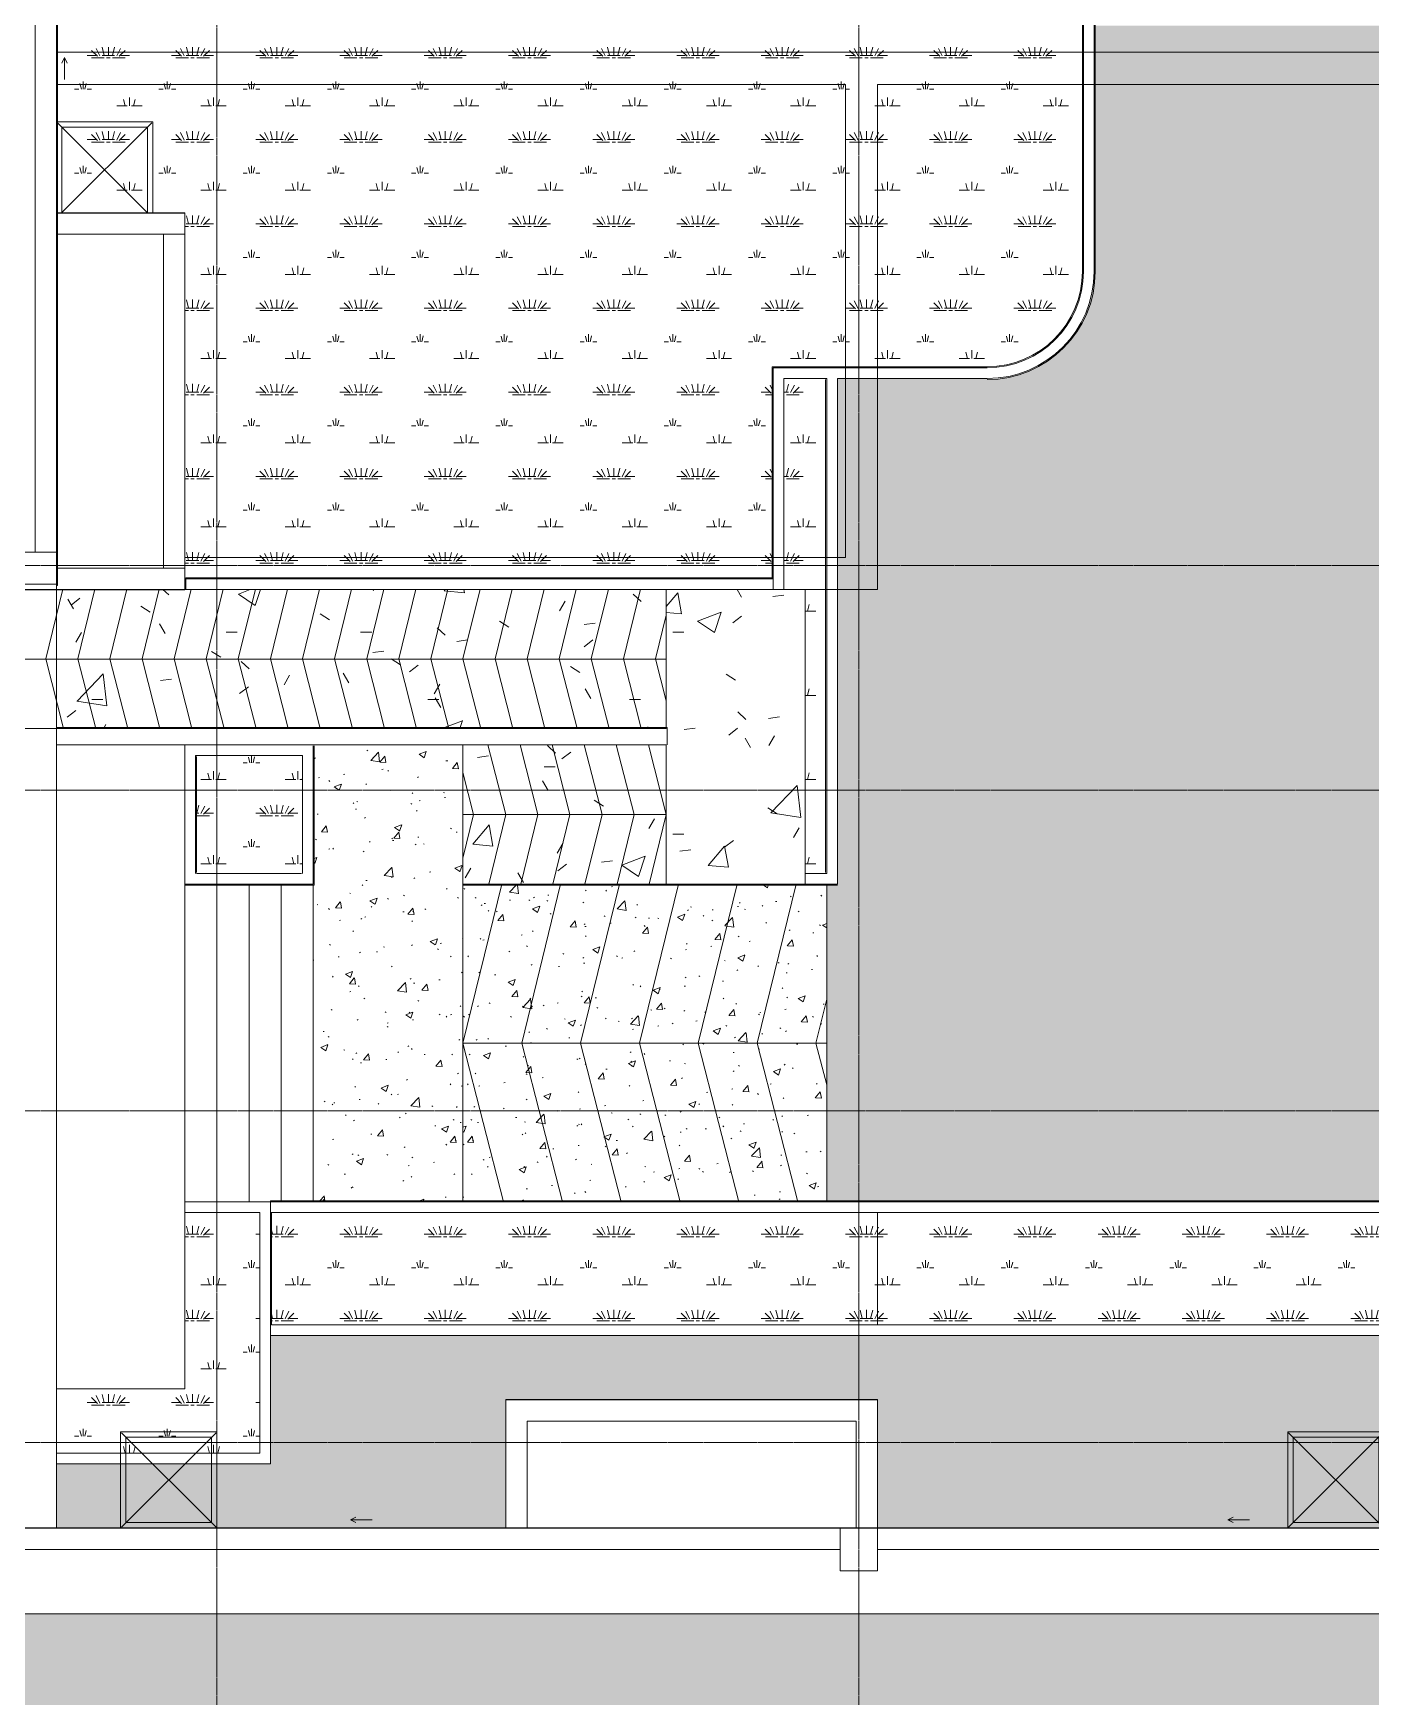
# Model space of a CAD drawing. Header units: millimetres. Extents: x 5117 to 246734, y -48177 to 129208.
# Drawn here: x 53236 to 65738, y 42959 to 58515 of the extents above; entities that cross this region are included whole.
import ezdxf

# ---------------------------------------------------------------- set-up
doc = ezdxf.new("R2010")
doc.units = ezdxf.units.MM
doc.linetypes.add('Grid Line', pattern=[22.225, 12.7, -3.175, 3.175, -3.175])
for name, color, linetype, lineweight in [('0-1', 7, 'Continuous', 5), ('A-DETL-THIN', 151, 'Continuous', 9), ('A-FLOR', 192, 'Continuous', 9), ('A-FLOR-1', 7, 'Continuous', 9), ('A-FLOR-PATT', 8, 'Continuous', 9), ('A-FLOR-PATT-2', 9, 'Continuous', 9), ('A-FLOR-PATT-3', 10, 'Continuous', 9), ('A-GLAZ', 151, 'Continuous', 9), ('A-WALL', 113, 'Continuous', 9), ('G-IMPT', 8, 'Continuous', 9), ('I-WALL', 2, 'Continuous', 9), ('M-EQPM', 50, 'Continuous', 9), ('S-BEAM-1', 7, 'Continuous', 9), ('S-COLS-1', 7, 'Continuous', 9), ('S-GRID-1', 1, 'Grid Line', 9), ('S-STRS', 31, 'Continuous', 9)]:
    doc.layers.add(name, color=color, linetype=linetype, lineweight=lineweight)
pattern_1 = [(0, (0, 0), (2519.68, 629.92), [103.937, -1785.823, 103.937, -1785.823, -10078.72]), (0, (0, 0), (2519.68, 629.92), [-3779.52, 103.937, -3675.583, 103.937, -1785.823, -4409.44]), (0, (0, 0), (2519.68, 629.92), [-9448.8, 103.937, -1155.903, 103.937, -3045.663]), (120, (944.9, 314.96), (-1805.3667, 1867.147), [103.937, -1785.823, 103.937, -11864.543]), (120, (944.9, 314.96), (-1805.3667, 1867.147), [-1993.697, -1785.823, 103.937, -3675.583, -6299.2]), (120, (944.9, 314.96), (-1805.3667, 1867.147), [-7559.04, 103.937, -1785.823, 103.937, -4305.503]), (120, (944.9, 314.96), (-1805.3667, 1867.147), [-9552.737, -1155.903, 103.937, -3045.663]), (240, (1259.84, 1574.8), (-714.3133, -2497.067), [103.937, -1785.823, 103.937, -11864.543]), (240, (1259.84, 1574.8), (-714.3133, -2497.067), [-1993.697, -1785.823, 103.937, -3675.583, -6299.2]), (240, (1259.84, 1574.8), (-714.3133, -2497.067), [-7559.04, 103.937, -1785.823, 103.937, -4305.503]), (240, (1259.84, 1574.8), (-714.3133, -2497.067), [-9552.737, -1155.903, 103.937, -3045.663])]
pattern_2 = [(50, (0, 0), (2259.083, -197.644), [236.22, -2598.42]), (355, (0, 0), (-437.01, 2369.104), [188.976, -2078.736]), (100.451, (188.3, -16.5), (1822.088, 2171.446), [200.756, -2208.317]), (46.184, (0, 630), (3361.38, -521.33), [354.33, -3897.63]), (96.636, (280, 586.5), (2943.79, 3068.1), [301.134, -3312.475]), (351.184, (0, 630), (2943.82, 3068.07), [283.464, -3118.104]), (21, (315, 472.4), (1880.018, -1268.089), [236.22, -2598.42]), (326, (315, 472.4), (766.346, 2283.932), [188.976, -2078.736]), (71.451, (471.6, 366.8), (2646.372, 1015.824), [200.756, -2208.317]), (37.5, (0, 0), (38.299, 1048.482), [103.937, -1949.602, 103.937, -2006.295, -2086.61]), (37.5, (0, 0), (38.299, 1048.482), [-4163.77, 103.937, -1982.673]), (7.5, (0, 0), (828.564, 1242.239), [103.937, -1099.21, 103.937, -1902.358, -795.274]), (7.5, (0, 0), (828.564, 1242.239), [-3209.442, 103.937, -691.337]), (327.5, (-702.4, 0), (1681.327, -71.0387), [103.937, -683.463, 103.937, -2352.751, -3259.836]), (327.5, (-702.4, 0), (1681.327, -71.0387), [-3244.088, 103.937, -3155.9]), (317.5, (-1017.3, 0), (1836.803, 315.291), [103.937, -919.683, 103.937, -1527.556, -2314.956]), (317.5, (-1017.3, 0), (1836.803, 315.291), [-2655.113, 103.937, -2211.02])]
pattern_3 = [(50, (0, 0), (677.7247, -59.293), [70.866, -779.526]), (355, (0, 0), (-131.1036, 710.731), [56.693, -623.621]), (100.451, (56.5, -4.94), (546.6267, 651.434), [60.227, -662.495]), (46.184, (0, 189), (1008.414, -156.3987), [106.299, -1169.289]), (96.636, (84, 175.9), (883.1375, 920.431), [90.34, -993.743]), (351.184, (0, 189), (883.146, 920.423), [85.039, -935.431]), (21, (94.5, 141.73), (564.0056, -380.4262), [70.866, -779.526]), (326, (94.5, 141.7), (229.9034, 685.1796), [56.693, -623.621]), (71.451, (141.5, 110), (793.912, 304.7473), [60.227, -662.495]), (37.5, (0, 0), (11.4894, 314.54497), [10.394, -605.668, 10.394, -622.676, -625.983]), (37.5, (0, 0), (11.4894, 314.54497), [-1249.131, 10.394, -615.589]), (7.5, (0, 0), (248.5691, 372.672), [10.394, -350.55, 10.394, -591.495, -238.582]), (7.5, (0, 0), (248.5691, 372.672), [-962.833, 10.394, -228.189]), (327.5, (-210.7, 0), (504.39837, -21.31163), [10.394, -225.826, 10.394, -726.613, -977.951]), (327.5, (-210.7, 0), (504.39837, -21.31163), [-973.226, 10.394, -967.557]), (317.5, (-305.2, 0), (551.0412, 94.5872), [10.394, -296.692, 10.394, -479.054, -694.487]), (317.5, (-305.2, 0), (551.0412, 94.5872), [-796.534, 10.394, -684.093])]
pattern_4 = [(0, (236.2, 15.75), (787.4, 787.4), [118.11, -23.622, 31.496, -23.622, -590.55]), (0, (236.2, 15.75), (787.4, 787.4), [-196.85, 118.11, -472.44]), (0, (196.85, 39.4), (787.4, 787.4), [78.74, -59.055, 118.11, -59.055, -472.44]), (0, (196.85, 39.4), (787.4, 787.4), [-314.96, 78.74, -393.7]), (0, (472.44, 354.3), (787.4, 787.4), [98.425, -39.37, 98.425, -551.18]), (0, (78.74, 511.8), (787.4, 787.4), [39.37, -78.74, 39.37, -629.92]), (90, (157.5, 511.8), (-787.4, 787.4), [70.866, -716.534]), (90, (393.7, 39.4), (-787.4, 787.4), [78.74, -708.66]), (90, (590.55, 354.3), (-787.4, 787.4), [78.74, -708.66]), (45, (496.06, 31.5), (0, 787.4002), [78.74, -1034.812]), (135, (291.34, 31.5), (-787.4002, 6e-14), [78.74, -1034.812]), (63.435, (472.44, 35.43), (-0.0007, 787.4), [78.74, -1681.94]), (75.964, (433.07, 39.37), (-0.00383, 787.3999), [78.74, -3167.793]), (75.964, (629.92, 354.33), (-0.00383, 787.3999), [62.992, -3183.541]), (75.964, (173.23, 511.81), (-0.00383, 787.3999), [55.118, -3191.415]), (104.036, (354.33, 39.37), (0.00383, 787.3999), [78.74, -3167.793]), (104.036, (551.18, 354.33), (0.00383, 787.3999), [62.992, -3183.541]), (104.036, (141.73, 511.81), (0.00383, 787.3999), [55.118, -3191.415]), (116.565, (314.96, 35.43), (0.0007, 787.4), [78.74, -1681.939])]

# ---------------------------------------------------------------- blocks, each defined once
blk = doc.blocks.new('NCV_TKTC_KET CAU_rvt-1-TKCS_MB TỔNG THỂ MÁI')
at = {"layer": 'A-FLOR-1'}
for p, q in [((53453, 53362), (53453, 69762)), ((54653, 53512), (54653, 56635)), ((48853, 53362), (53453, 53362)), ((53453, 44537), (53453, 53312)), ((61128, 45737), (57653, 45737)), ((57653, 45737), (57653, 44537)), ((57653, 45737), (57653, 44537)), ((61128, 44537), (61128, 45737)), ((112053, 44535), (48853, 44535)), ((48053, 43735), (112853, 43735))]:
    blk.add_line(p, q, dxfattribs=at)
at = {"layer": 'S-BEAM-1'}
for p, q in [((53253, 61562), (53253, 53662)), ((53453, 53662), (53453, 61562)), ((54453, 56633), (54453, 53512)), ((54653, 53512), (54653, 56633)), ((53253, 53662), (53453, 53662)), ((57853, 45737), (57653, 45737)), ((57653, 45737), (57653, 44537)), ((61128, 45737), (57853, 45737)), ((61128, 45537), (61128, 45737)), ((57853, 44537), (57853, 45537)), ((57853, 45537), (60928, 45537)), ((60928, 45537), (60928, 44537)), ((61128, 44537), (61128, 45537)), ((60778, 44537), (52928, 44537)), ((60778, 44337), (60778, 44537)), ((61128, 44537), (61128, 44337)), ((68978, 44537), (61128, 44537)), ((52928, 44337), (60778, 44337)), ((61128, 44337), (68978, 44337))]:
    blk.add_line(p, q, dxfattribs=at)
at = {"layer": 'S-COLS-1'}
for p, q in [((53053, 53662), (53453, 53662)), ((53453, 53662), (53453, 53312)), ((53453, 53312), (53053, 53312)), ((60778, 44535), (61128, 44535)), ((60778, 44135), (60778, 44535)), ((61128, 44535), (61128, 44135)), ((61128, 44135), (60778, 44135))]:
    blk.add_line(p, q, dxfattribs=at)
blk = doc.blocks.new('TKTC_XREF_260130_MB TUM MAI - TKTC_XREF_260130_MB TUM MAI_dwg-4167669-TKCS_MB TỔNG THỂ MÁI')
at = {"layer": 'G-IMPT', "flags": 128}
for points in [[(-154299, -807858), (-148499, -807858), (-148499, -804336), (-149689, -804336)], [(-142024, -816631), (-142024, -815432), (-145499, -815432), (-145499, -816631)]]:
    blk.add_lwpolyline(points, dxfattribs=at)
blk = doc.blocks.new('TKTC_XREF_260130_MB TUM MAI - TKTC_XREF_251221_MB TUM MAI-2041484-TKCS_MB TỔNG THỂ MÁI')
blk.add_blockref('TKTC_XREF_260130_MB TUM MAI - TKTC_XREF_260130_MB TUM MAI_dwg-4167669-TKCS_MB TỔNG THỂ MÁI', (169499, 843934))
blk = doc.blocks.new('TKTC_NAP THAM BE NUOC NGAM_260130 - TKTC_XREF_260130_NAP THAM BE NUOC NGAM_dwg-4013458-TKCS_MB TỔNG THỂ MÁI')
at = {"layer": 'G-IMPT'}
for p, q in [((-134909, 153915), (-149699, 153915)), ((-134909, 141315), (-134909, 153915)), ((-149699, 153255), (-148857, 152413)), ((-148817, 153256), (-149661, 152413)), ((-142334, 149190), (-148509, 149190)), ((-149101, 141006), (-148217, 140123)), ((-148217, 141006), (-149101, 140123)), ((-138191, 141006), (-137319, 140135)), ((-137319, 140995), (-138191, 140123))]:
    blk.add_line(p, q, dxfattribs=at)
at = {"layer": 'G-IMPT', "flags": 128}
for points in [[(-149699, 153615), (-142334, 153615), (-142334, 149190), (-148509, 149190)], [(-149699, 153615), (-142334, 153615), (-142334, 149190)], [(-135209, 141315), (-135209, 153615), (-142034, 153615), (-142034, 148890), (-148509, 148890)], [(-148809, 152413), (-148809, 153265), (-149699, 153265)], [(-148209, 140115), (-148209, 141015), (-149109, 141015), (-149109, 140115)], [(-137319, 141015), (-138199, 141015), (-138199, 140115)]]:
    blk.add_lwpolyline(points, dxfattribs=at)
for points in [[(-149659, 152415), (-148859, 152415), (-148859, 153215), (-149659, 153215)], [(-149059, 140165), (-148259, 140165), (-148259, 140965), (-149059, 140965)], [(-138149, 140165), (-137349, 140165), (-137349, 140965), (-138149, 140965)]]:
    blk.add_lwpolyline(points, close=True, dxfattribs=at)
blk = doc.blocks.new('TKTC_NAP THAM BE NUOC NGAM_260130 - NẮP THĂM BỂ NƯỚC NGẦM-2336355-TKCS_MB TỔNG THỂ MÁI')
blk.add_blockref('TKTC_NAP THAM BE NUOC NGAM_260130 - TKTC_XREF_260130_NAP THAM BE NUOC NGAM_dwg-4013458-TKCS_MB TỔNG THỂ MÁI', (150009, -139815))
blk = doc.blocks.new('1_FAMILY RVT - W01-WxH 1400x1400xmm-389822-TKCS_MB TỔNG THỂ MÁI')
at = {"layer": 'A-GLAZ'}
for q in [(299.2, 197.79), (299.2, 146.99), (451.6, 172.39)]:
    blk.add_line((248.4, 172.39), q, dxfattribs=at)
blk = doc.blocks.new('TKTC_QUAT HUT KHOI_260130 - TKTC_QUAT HUT KHOI_260130_dwg-4168555-TKCS_MB TỔNG THỂ MÁI')
at = {"layer": 'G-IMPT', "flags": 128}
for points in [[(53453, 53315), (54652, 53315), (54652, 56837), (53463, 56837)], [(61127, 44541), (61127, 45741), (57652, 45741), (57652, 44541), (52927, 44541), (52927, 45735), (48853, 45735)]]:
    blk.add_lwpolyline(points, dxfattribs=at)
blk = doc.blocks.new('TKTC_QUAT HUT KHOI_260130 - TKTC_QUAT HUT KHOI_260130-2046036-TKCS_MB TỔNG THỂ MÁI')
blk.add_blockref('TKTC_QUAT HUT KHOI_260130 - TKTC_QUAT HUT KHOI_260130_dwg-4168555-TKCS_MB TỔNG THỂ MÁI', (-33652, -17239))
blk = doc.blocks.new('TKTC_BON NUOC MAI_260130 - TKTC_BON NUOC MAI_260130_dwg-3426650-TKCS_MB TỔNG THỂ MÁI')
at = {"layer": 'G-IMPT', "flags": 128}
for points in [[(-149699, -807858), (-148499, -807858), (-148499, -804336), (-149689, -804336)], [(-137299, -816632), (-142024, -816632), (-142024, -815432), (-145499, -815432), (-145499, -816632), (-150224, -816632), (-150224, -815438), (-154299, -815438)]]:
    blk.add_lwpolyline(points, dxfattribs=at)
blk = doc.blocks.new('TKTC_BON NUOC MAI_260130 - TKTC_BON NUOC MAI_260130-2047084-TKCS_MB TỔNG THỂ MÁI')
blk.add_blockref('TKTC_BON NUOC MAI_260130 - TKTC_BON NUOC MAI_260130_dwg-3426650-TKCS_MB TỔNG THỂ MÁI', (169499, 843934))

msp = doc.modelspace()

# ---------------------------------------------------------------- hatches: boundary and pattern name
at = {"layer": 'A-FLOR-PATT'}
h = msp.add_hatch(dxfattribs=at)
h.set_pattern_fill('FP_14', color=256, style=0, pattern_type=2)
h.set_pattern_definition(pattern_4)
h.paths.add_polyline_path([(54662.6, 53411.9), (54662.6, 53421.9), (60142.5, 53421.9), (60143.5, 55396.3), (62163.2, 55396.9), (62264.5, 55404), (62375.1, 55425.7), (62460.7, 55452.1), (62556.4, 55494.2), (62648.9, 55548.9), (62713.7, 55596.1), (62789, 55664.9), (62859.7, 55747.3), (62914.6, 55828.1), (62963.4, 55921.9), (62992.6, 55992.4), (63020.3, 56088.3), (63037, 56186.7), (63042.6, 56286.3), (63041.1, 61303), (63034.9, 61462.3), (63015.3, 61651.4), (62983.2, 61838.9), (62938.5, 62025), (62881.4, 62208.3), (62811.9, 62388), (62731.2, 62561.6), (62635.7, 62735.2), (62528.1, 62902.4), (62410.9, 63059.8), (62319, 63170.9), (62188.6, 63309.2), (62048.9, 63438.9), (61900.8, 63559.3), (61719.4, 63685.6), (61581.4, 63770.1), (61411, 63859.5), (61234, 63937.8), (61050.3, 64004.7), (60859.1, 64059.8), (60681.2, 64098.9), (60528.6, 64124), (60340.9, 64142.4), (60152.6, 64148.6), (60152.6, 64158.6), (54652.6, 64158.6), (54652.6, 61511.9), (53462.6, 61511.9), (53462.6, 56835.3), (54652.6, 56833.3), (54652.6, 53411.9)])
h = msp.add_hatch(dxfattribs=at)
h.set_pattern_fill('FP_14', color=256, style=0, pattern_type=2)
h.set_pattern_definition(pattern_4)
h.paths.add_polyline_path([(60642.6, 50657.9), (60642.6, 55286.3), (60252.5, 55286.3), (60252.5, 53311.9), (60452.5, 53311.9), (60452.5, 50657.9)])
h = msp.add_hatch(dxfattribs=at)
h.set_pattern_fill('FP_37', color=256, style=0, pattern_type=2)
h.set_pattern_definition([(0, (363.27, 0), (2513.732, 629.92), [103.69, -1781.607, 103.69, -11836.535]), (0, (363.27, 0), (2513.732, 629.92), [-1988.99, -1781.607, 103.69, -3666.906, -6284.33]), (0, (363.27, 0), (2513.732, 629.92), [-7541.196, 103.69, -1781.607, 103.69, -4295.34]), (0, (363.27, 0), (2513.732, 629.92), [-9530.186, -1153.175, 103.69, -3038.473]), (119.941, (1305.9, 314.96), (-1801.092, 1867.159), [103.876, -1784.77, -11961.42]), (119.941, (1305.9, 314.96), (-1801.092, 1867.159), [-1888.646, 103.876, -1784.77, -10072.777]), (119.941, (1305.9, 314.96), (-1801.092, 1867.159), [-3777.29, 103.876, -3673.416, -6295.486]), (119.941, (1305.9, 314.96), (-1801.092, 1867.159), [-7554.583, 103.876, -1784.77, -4406.84]), (119.941, (1305.9, 314.96), (-1801.092, 1867.159), [-9443.23, 103.876, -1155.22, -3147.743]), (119.941, (1305.9, 314.96), (-1801.092, 1867.159), [-10702.326, 103.876, -3043.87]), (240.059, (1620.13, 1574.8), (-712.6093, -2497.0717), [103.876, -1784.77, -11961.42]), (240.059, (1620.13, 1574.8), (-712.6093, -2497.0717), [-1888.646, 103.876, -1784.77, -10072.777]), (240.059, (1620.13, 1574.8), (-712.6093, -2497.0717), [-3777.29, 103.876, -3673.416, -6295.486]), (240.059, (1620.13, 1574.8), (-712.6093, -2497.0717), [-7554.583, 103.876, -1784.77, -4406.84]), (240.059, (1620.13, 1574.8), (-712.6093, -2497.0717), [-9443.23, 103.876, -1155.22, -3147.743]), (240.059, (1620.13, 1574.8), (-712.6093, -2497.0717), [-10702.326, 103.876, -3043.87])])
h.paths.add_polyline_path([(53452.6, 52021.9), (59152.5, 52021.9), (59152.5, 53311.9), (53452.6, 53311.9)])
h = msp.add_hatch(dxfattribs=at)
h.set_pattern_fill('FP_38', color=256, style=0, pattern_type=2)
h.set_pattern_definition([(50.067, (363.3, 0), (2253.75, -197.63), [235.99, -2595.89]), (354.988, (363.3, 0), (-435.97, 2369.106), [188.53, -2073.866]), (100.427, (551, -16.5), (1817.78, 2171.45), [200.74, -2208.145]), (46.252, (363.3, 630), (3353.45, -521.31), [353.93, -3893.22]), (96.62, (642.7, 586.5), (2936.87, 3068.08), [301.12, -3312.37]), (351.164, (363.3, 630), (2936.84, 3068.1), [282.81, -3110.92]), (21.045, (677.5, 472.4), (1875.572, -1268.1), [235.734, -2593.075]), (325.937, (677.5, 472.4), (764.545, 2283.93), [188.67, -2075.365]), (71.492, (833.8, 366.8), (2640.12, 1015.83), [200.71, -2207.79]), (37.565, (363.3, 0), (38.216, 1048.482), [103.782, -1946.707, 103.782, -2003.316, -2083.51]), (37.565, (363.3, 0), (38.216, 1048.482), [-4157.587, 103.782, -1979.73]), (7.518, (363.3, 0), (826.598, 1242.246), [103.696, -1096.66, 103.696, -1897.944, -793.43]), (7.518, (363.3, 0), (826.598, 1242.246), [-3201.995, 103.696, -689.733]), (327.439, (-337.4, 0), (1677.359, -71.027), [103.762, -682.316, 103.762, -2348.802, -3254.364]), (327.439, (-337.4, 0), (1677.359, -71.027), [-3238.643, 103.76, -3150.6]), (317.433, (-651.7, 0), (1832.464, 315.305), [103.804, -918.504, 103.804, -3837.584]), (317.433, (-651.7, 0), (1832.464, 315.305), [-1126.11, -1525.597, 103.804, -2208.184])])
h.paths.add_polyline_path([(53452.6, 52021.9), (59152.5, 52021.9), (59152.5, 53311.9), (53452.6, 53311.9)])
h = msp.add_hatch(dxfattribs=at)
h.set_pattern_fill('FP_1', color=256, style=0, pattern_type=2)
h.set_pattern_definition(pattern_1)
h.paths.add_polyline_path([(60452.5, 50557.9), (60452.5, 53311.9), (59152.5, 53311.9), (59152.5, 52021.9), (59162.5, 52021.9), (59162.5, 51861.9), (59152.5, 51861.9), (59152.5, 50557.9), (59446.4, 50557.9)])
h = msp.add_hatch(dxfattribs=at)
h.set_pattern_fill('FP_7', color=256, style=0, pattern_type=2)
h.set_pattern_definition(pattern_2)
h.paths.add_polyline_path([(60452.5, 50557.9), (60452.5, 53311.9), (59152.5, 53311.9), (59152.5, 52021.9), (59162.5, 52021.9), (59162.5, 51861.9), (59152.5, 51861.9), (59152.5, 50557.9), (59446.4, 50557.9)])
h = msp.add_hatch(dxfattribs=at)
h.set_pattern_fill('FP_6', color=256, style=0, pattern_type=2)
h.set_pattern_definition(pattern_3)
h.paths.add_polyline_path([(55852.6, 47596.3), (57252.6, 47596.3), (57252.6, 51861.9), (55852.6, 51861.9), (55852.6, 51851.9), (55862.6, 51851.9), (55862.6, 50547.5), (55852.6, 50547.5), (55852.6, 48830.5)])
h = msp.add_hatch(dxfattribs=at)
h.set_pattern_fill('FP_35', color=256, style=0, pattern_type=2)
h.set_pattern_definition([(0, (194.6, 0), (2513.732, 629.92), [103.69, -1781.607, 103.69, -11836.535]), (0, (194.6, 0), (2513.732, 629.92), [-1988.99, -1781.607, 103.69, -3666.906, -6284.33]), (0, (194.6, 0), (2513.732, 629.92), [-7541.196, 103.69, -1781.607, 103.69, -4295.34]), (0, (194.6, 0), (2513.732, 629.92), [-9530.186, -1153.175, 103.69, -3038.473]), (119.941, (1137.3, 314.96), (-1801.092, 1867.159), [103.876, -1784.77, -11961.42]), (119.941, (1137.3, 314.96), (-1801.092, 1867.159), [-1888.646, 103.876, -1784.77, -10072.777]), (119.941, (1137.3, 314.96), (-1801.092, 1867.159), [-3777.29, 103.876, -3673.416, -6295.486]), (119.941, (1137.3, 314.96), (-1801.092, 1867.159), [-7554.583, 103.876, -1784.77, -4406.84]), (119.941, (1137.3, 314.96), (-1801.092, 1867.159), [-9443.23, 103.876, -1155.22, -3147.743]), (119.941, (1137.3, 314.96), (-1801.092, 1867.159), [-10702.326, 103.876, -3043.87]), (240.059, (1451.5, 1574.8), (-712.6093, -2497.0717), [103.876, -1784.77, -11961.42]), (240.059, (1451.5, 1574.8), (-712.6093, -2497.0717), [-1888.646, 103.876, -1784.77, -10072.777]), (240.059, (1451.5, 1574.8), (-712.6093, -2497.0717), [-3777.29, 103.876, -3673.416, -6295.486]), (240.059, (1451.5, 1574.8), (-712.6093, -2497.0717), [-7554.583, 103.876, -1784.77, -4406.84]), (240.059, (1451.5, 1574.8), (-712.6093, -2497.0717), [-9443.23, 103.876, -1155.22, -3147.743]), (240.059, (1451.5, 1574.8), (-712.6093, -2497.0717), [-10702.326, 103.876, -3043.87])])
h.paths.add_polyline_path([(57252.6, 50557.9), (59152.5, 50557.9), (59152.5, 51861.9), (57252.6, 51861.9), (57252.6, 51602.2)])
h = msp.add_hatch(dxfattribs=at)
h.set_pattern_fill('FP_36', color=256, style=0, pattern_type=2)
h.set_pattern_definition([(50.067, (194.6, 0), (2253.75, -197.63), [235.99, -2595.89]), (354.988, (194.6, 0), (-435.97, 2369.106), [188.53, -2073.866]), (100.427, (382.4, -16.5), (1817.78, 2171.45), [200.74, -2208.145]), (46.252, (194.6, 630), (3353.45, -521.31), [353.93, -3893.22]), (96.62, (474, 586.5), (2936.87, 3068.08), [301.12, -3312.37]), (351.164, (194.6, 630), (2936.84, 3068.1), [282.81, -3110.92]), (21.045, (508.8, 472.4), (1875.57, -1268.1), [235.734, -2593.075]), (325.937, (508.8, 472.4), (764.545, 2283.93), [188.67, -2075.365]), (71.492, (665.1, 366.8), (2640.12, 1015.83), [200.71, -2207.79]), (37.565, (194.6, 0), (38.216, 1048.482), [103.782, -1946.707, 103.782, -2003.316, -2083.51]), (37.565, (194.6, 0), (38.216, 1048.482), [-4157.587, 103.782, -1979.73]), (7.518, (194.6, 0), (826.598, 1242.246), [103.696, -1096.66, 103.696, -1897.944, -793.43]), (7.518, (194.6, 0), (826.598, 1242.246), [-3201.995, 103.696, -689.733]), (327.439, (-506.1, 0), (1677.359, -71.027), [103.762, -682.316, 103.762, -2348.802, -3254.364]), (327.439, (-506.1, 0), (1677.359, -71.027), [-3238.643, 103.76, -3150.6]), (317.433, (-820.3, 0), (1832.464, 315.305), [103.804, -918.504, 103.804, -3837.584]), (317.433, (-820.3, 0), (1832.464, 315.305), [-1126.11, -1525.597, 103.804, -2208.184])])
h.paths.add_polyline_path([(57252.6, 50557.9), (59152.5, 50557.9), (59152.5, 51861.9), (57252.6, 51861.9), (57252.6, 51602.2)])
h = msp.add_hatch(dxfattribs=at)
h.set_pattern_fill('FP_14', color=256, style=0, pattern_type=2)
h.set_pattern_definition(pattern_4)
h.paths.add_polyline_path([(55742.6, 50657.5), (55752.6, 50657.5), (55752.6, 51761.9), (54752.6, 51761.9), (54752.6, 51751.9), (54762.6, 51751.9), (54762.6, 50657.5)])
h = msp.add_hatch(dxfattribs=at)
h.set_pattern_fill('FP_31', color=256, style=0, pattern_type=2)
h.set_pattern_definition([(50.049, (261.9, 0), (676.5554, -59.2896), [70.815, -778.97]), (354.991, (261.9, 0), (-130.872, 710.732), [56.596, -622.553]), (100.434, (318.3, -4.94), (545.6757, 651.4395), [60.223, -662.457]), (46.234, (261.9, 189), (1006.6755, -156.389), [106.211, -1168.322]), (96.624, (345.8, 175.9), (881.624, 920.42), [90.338, -993.72]), (351.169, (261.9, 189), (881.623, 920.422), [84.896, -933.855]), (21.033, (356.24, 141.73), (563.0315, -380.4283), [70.759, -778.354]), (325.954, (356.24, 141.7), (229.509, 685.179), [56.626, -622.881]), (71.481, (403.16, 110), (792.5403, 304.7495), [60.216, -662.379]), (37.548, (261.92, 0), (11.4692, 314.5448), [10.382, -605.01, 10.382, -622, -625.303]), (37.548, (261.92, 0), (11.4692, 314.5448), [-1247.775, 10.382, -614.921]), (7.513, (261.9, 0), (248.1388, 372.6727), [10.376, -349.956, 10.376, -590.492, -238.177]), (7.513, (261.9, 0), (248.1388, 372.6727), [-961.199, 10.376, -227.801]), (327.455, (51.57, 0), (503.52804, -21.3126), [10.381, -225.549, 10.381, -725.721, -976.751]), (327.455, (51.57, 0), (503.52804, -21.3126), [-972.032, 10.381, -966.37]), (317.451, (-42.75, 0), (550.0895, 94.5898), [10.384, -296.414, 10.384, -478.605, -693.836]), (317.451, (-42.75, 0), (550.0895, 94.5898), [-795.787, 10.384, -683.452])])
h.paths.add_polyline_path([(60652.6, 47596.3), (60652.6, 50547.9), (57252.6, 50547.9), (57252.6, 47596.3), (60452.5, 47596.3)])
h = msp.add_hatch(dxfattribs=at)
h.set_pattern_fill('FP_14', color=256, style=0, pattern_type=2)
h.set_pattern_definition(pattern_4)
h.paths.add_polyline_path([(54148.2, 45237.4), (55352.6, 45237.4), (55352.6, 47486.3), (54652.6, 47486.3), (54652.6, 45836.9), (53452.6, 45836.9), (53452.6, 45237.4)])
h = msp.add_hatch(dxfattribs=at)
h.set_pattern_fill('FP_14', color=256, style=0, pattern_type=2)
h.set_pattern_definition(pattern_4)
h.paths.add_polyline_path([(61127.6, 46437.4), (61127.6, 47486.3), (55462.6, 47486.3), (55462.6, 46437.4), (59446.4, 46437.4)])
h = msp.add_hatch(dxfattribs=at)
h.set_pattern_fill('FP_14', color=256, style=0, pattern_type=2)
h.set_pattern_definition(pattern_4)
h.paths.add_polyline_path([(61127.6, 46437.4), (75827.6, 46437.4), (75827.6, 47486.3), (61127.6, 47486.3)])
h = msp.add_hatch(dxfattribs=at)
h.set_pattern_fill('FP_14', color=256, style=0, pattern_type=2)
h.set_pattern_definition(pattern_4)
h.paths.add_polyline_path([(75827.6, 44536.9), (75827.6, 46337.4), (55452.6, 46337.4), (55452.6, 45136.9), (53452.6, 45136.9), (53452.6, 44536.9), (57652.6, 44536.9), (57652.6, 45737.4), (61127.6, 45735.3), (61127.6, 44537.4), (65852.6, 44537.4), (65852.6, 44546.1), (65842.6, 44546.1), (65842.6, 45747.4), (65852.6, 45747.4), (65852.6, 45737.4), (72452.6, 45736.9), (72452.6, 44536.9), (74263.5, 44536.9)])
at = {"layer": 'A-FLOR-PATT-2'}
h = msp.add_hatch(dxfattribs=at)
h.set_pattern_fill('FP_1', color=256, style=0, pattern_type=2)
h.set_pattern_definition(pattern_1)
h.paths.add_polyline_path([(116902.6, 18036.9), (126450.6, 18036.9), (126450.6, 33076.9), (119902.6, 33076.9), (119902.6, 37786.9), (126450.6, 37786.9), (126450.6, 77435.3), (119062.6, 77435.3), (119062.6, 70736.9), (114152.6, 70736.9), (114152.6, 77435.3), (106750.6, 77435.3), (106750.6, 70561.9), (108250.6, 70561.9), (108250.6, 54161.9), (112852.7, 54161.9), (112852.7, 53461.9), (112952.6, 53461.9), (112952.6, 52471.9), (116462.6, 52471.9), (116462.6, 44727), (112852.6, 44727), (112852.6, 43735.3), (48052.7, 43735.3), (48052.7, 44727), (44442.6, 44727), (44442.6, 52471.9), (47952.6, 52471.9), (47952.6, 53461.9), (48052.7, 53461.9), (48052.7, 54161.9), (52652.6, 54161.9), (52652.6, 70561.9), (54152.6, 70561.9), (54152.6, 77436.9), (46762.4, 77436.9), (46762.4, 70736.9), (41852.6, 70736.9), (41852.6, 77435.3), (34450.6, 77435.3), (34450.6, 37786.9), (41002.6, 37786.9), (41002.6, 37796.9), (41012.6, 37796.9), (41012.6, 33076.9), (41002.6, 33076.9), (41002.6, 33086.9), (34450.6, 33086.9), (34450.6, 18037.4), (44002.6, 18037.4), (44002.6, 25337.4), (76452.6, 25337.4), (76452.6, 33536.9), (76442.6, 33537.2), (76442.6, 33546.9), (84387.6, 33546.9), (84387.6, 25337.4), (116902.6, 25337.4), (116902.6, 18342.4)])
h.paths.add_polyline_path([(116252.6, 52961.9), (115852.6, 52961.9), (115852.6, 53461.9), (116352.6, 53461.9), (116352.6, 52961.9), (116252.6, 52961.9)])
h.paths.add_polyline_path([(44652.5, 52961.9), (44552.5, 52961.9), (44552.5, 53461.9), (45052.6, 53461.9), (45052.6, 52961.9), (44652.6, 52961.9)])
h.paths.add_polyline_path([(116252.6, 53061.9), (116252.6, 53061.9), (116252.6, 53361.9)])
h.paths.add_polyline_path([(44652.5, 53061.9), (44652.6, 53062), (44652.5, 53361.3)])
h = msp.add_hatch(dxfattribs=at)
h.set_pattern_fill('FP_2', color=256, style=0, pattern_type=2)
h.set_pattern_definition(pattern_2)
h.paths.add_polyline_path([(116902.6, 18036.9), (126450.6, 18036.9), (126450.6, 33076.9), (119902.6, 33076.9), (119902.6, 37786.9), (126450.6, 37786.9), (126450.6, 77435.3), (119062.6, 77435.3), (119062.6, 70736.9), (114152.6, 70736.9), (114152.6, 77435.3), (106750.6, 77435.3), (106750.6, 70561.9), (108250.6, 70561.9), (108250.6, 54161.9), (112852.7, 54161.9), (112852.7, 53461.9), (112952.6, 53461.9), (112952.6, 52471.9), (116462.6, 52471.9), (116462.6, 44727), (112852.6, 44727), (112852.6, 43735.3), (48052.7, 43735.3), (48052.7, 44727), (44442.6, 44727), (44442.6, 52471.9), (47952.6, 52471.9), (47952.6, 53461.9), (48052.7, 53461.9), (48052.7, 54161.9), (52652.6, 54161.9), (52652.6, 70561.9), (54152.6, 70561.9), (54152.6, 77436.9), (46762.4, 77436.9), (46762.4, 70736.9), (41852.6, 70736.9), (41852.6, 77435.3), (34450.6, 77435.3), (34450.6, 37786.9), (41002.6, 37786.9), (41002.6, 37796.9), (41012.6, 37796.9), (41012.6, 33076.9), (41002.6, 33076.9), (41002.6, 33086.9), (34450.6, 33086.9), (34450.6, 18037.4), (44002.6, 18037.4), (44002.6, 25337.4), (76452.6, 25337.4), (76452.6, 33536.9), (76442.6, 33537.2), (76442.6, 33546.9), (84387.6, 33546.9), (84387.6, 25337.4), (116902.6, 25337.4), (116902.6, 18342.4)])
h.paths.add_polyline_path([(116252.6, 52961.9), (115852.6, 52961.9), (115852.6, 53461.9), (116352.6, 53461.9), (116352.6, 52961.9), (116252.6, 52961.9)])
h.paths.add_polyline_path([(44652.5, 52961.9), (44552.5, 52961.9), (44552.5, 53461.9), (45052.6, 53461.9), (45052.6, 52961.9), (44652.6, 52961.9)])
h.paths.add_polyline_path([(116252.6, 53061.9), (116252.6, 53061.9), (116252.6, 53361.9)])
h.paths.add_polyline_path([(44652.5, 53061.9), (44652.6, 53062), (44652.5, 53361.3)])
at = {"layer": 'A-FLOR-PATT-3'}
h = msp.add_hatch(dxfattribs=at)
h.set_pattern_fill('FP_6', color=256, style=0, pattern_type=2)
h.set_pattern_definition(pattern_3)
h.paths.add_polyline_path([(85087.1, 47586.3), (99767.6, 47586.3), (99767.6, 47596.3), (100252.6, 47596.3), (100251.8, 50547.9), (100142.6, 50547.9), (100142.6, 50557.9), (100152.6, 50557.9), (100152.6, 55286.3), (98752.6, 55286.3), (98752.6, 55276.3), (98618, 55286.3), (98527.8, 55301.6), (98396.2, 55342.4), (98296.3, 55386.3), (98203.3, 55439.6), (98114.1, 55504.5), (98029, 55582.7), (97958.5, 55662.8), (97891.5, 55759.7), (97840.8, 55852.4), (97798.3, 55956), (97763.7, 56086), (97748.9, 56174.4), (97742.6, 56286.3), (97752.6, 56286.3), (97752.6, 58586.3), (91952.6, 58586.3), (91952.6, 53686.5), (91752.6, 53686.5), (91752.6, 53635.1), (91952.6, 53635.1), (91952.6, 53587.3), (68947.6, 53587.3), (68947.6, 53635.1), (69152.6, 53635.1), (69152.6, 53686.5), (68947.6, 53687.7), (68947.6, 58586.3), (63162.6, 58585.7), (63162.6, 56286.3), (63152.6, 56151.7), (63134.7, 56052.9), (63096.4, 55929.9), (63052.6, 55830), (62991, 55725.3), (62928.2, 55640.9), (62854.8, 55561.4), (62772, 55489.4), (62681.2, 55426.3), (62583.5, 55373.3), (62480.2, 55331.3), (62352.8, 55297.5), (62262.4, 55282.5), (62152.6, 55276.3), (62152.6, 55286.3), (60752.6, 55286.3), (60752.6, 50547.9), (60652.6, 50547.9), (60655.5, 47596.3), (75937.6, 47596.3), (75937.6, 47586.3), (84967.6, 47586.3), (84967.6, 47596.3), (84977.6, 47596.3), (84977.6, 47586.3), (85077.6, 47586.3)])
h.paths.add_polyline_path([(79152.6, 53635.1), (79152.6, 53686.5), (74252.6, 53686.5), (74252.6, 53635.1), (74263.5, 53635.1)])
h.paths.add_polyline_path([(89252.6, 53635.1), (91652.6, 53635.1), (91652.6, 53686.5), (89252.6, 53686.5)])
h.paths.add_polyline_path([(89152.6, 53635.1), (89152.6, 53686.5), (84252.6, 53686.5), (84252.6, 53635.1), (89080.6, 53635.1)])
h.paths.add_polyline_path([(74152.6, 53635.1), (74152.6, 53686.5), (69252.6, 53686.5), (69252.6, 53635.1), (69324.5, 53635.1)])
h.paths.add_polyline_path([(84141.6, 53635.1), (84152.6, 53635.1), (84152.6, 53686.5), (79252.6, 53686.5), (79252.6, 53635.1)])

# ---------------------------------------------------------------- linework, layer by layer
at = {"layer": 'A-DETL-THIN'}
for p, q in [((50352.5, 53311.9), (59152.5, 53311.9)), ((59152.5, 53311.9), (50352.5, 53311.9)), ((53352.5, 52663.9), (53511.8, 53315.9)), ((53652.5, 52663.9), (53811.8, 53315.9)), ((53952.5, 52663.9), (54111.8, 53315.9)), ((54252.5, 52663.9), (54411.8, 53315.9)), ((54552.5, 52663.9), (54711.8, 53315.9)), ((54852.5, 52663.9), (55011.8, 53315.9)), ((55152.5, 52663.9), (55311.8, 53315.9)), ((55452.5, 52663.9), (55611.8, 53315.9)), ((55752.5, 52663.9), (55911.8, 53315.9)), ((56052.5, 52663.9), (56211.8, 53315.9)), ((56352.5, 52663.9), (56511.8, 53315.9)), ((56652.5, 52663.9), (56811.8, 53315.9)), ((56952.5, 52663.9), (57111.8, 53315.9)), ((57252.5, 52663.9), (57411.8, 53315.9)), ((57552.5, 52663.9), (57711.8, 53315.9)), ((57852.5, 52663.9), (58011.8, 53315.9)), ((58152.5, 52663.9), (58311.8, 53315.9)), ((58452.5, 52663.9), (58611.8, 53315.9)), ((58752.5, 52663.9), (58911.8, 53315.9)), ((59152.5, 53311.9), (59152.5, 52011.9)), ((59152.5, 52011.9), (59152.5, 53311.9)), ((59052.5, 52663.9), (59152.5, 53073.1)), ((50352.5, 52661.9), (59152.5, 52661.9)), ((53352.5, 52663.9), (53519.2, 52011.9)), ((53652.5, 52663.9), (53819.2, 52011.9)), ((53952.5, 52663.9), (54119.2, 52011.9)), ((54252.5, 52663.9), (54419.2, 52011.9)), ((54552.5, 52663.9), (54719.2, 52011.9)), ((54852.5, 52663.9), (55019.2, 52011.9)), ((55152.5, 52663.9), (55319.2, 52011.9)), ((55452.5, 52663.9), (55619.2, 52011.9)), ((55752.5, 52663.9), (55919.2, 52011.9)), ((56052.5, 52663.9), (56219.2, 52011.9)), ((56352.5, 52663.9), (56519.2, 52011.9)), ((56652.5, 52663.9), (56819.2, 52011.9)), ((56952.5, 52663.9), (57119.2, 52011.9)), ((57252.5, 52663.9), (57419.2, 52011.9)), ((57552.5, 52663.9), (57719.2, 52011.9)), ((57852.5, 52663.9), (58019.2, 52011.9)), ((58152.5, 52663.9), (58319.2, 52011.9)), ((58452.5, 52663.9), (58619.2, 52011.9)), ((58752.5, 52663.9), (58919.2, 52011.9)), ((59052.5, 52663.9), (59152.5, 52272.7)), ((59152.5, 52011.9), (50352.5, 52011.9)), ((50352.5, 52011.9), (59152.5, 52011.9)), ((57252.6, 51861.9), (59152.5, 51861.9)), ((57252.6, 50557.9), (57252.6, 51861.9)), ((57652.5, 51209.9), (57485.8, 51861.9)), ((57952.5, 51209.9), (57785.8, 51861.9)), ((58252.5, 51209.9), (58085.8, 51861.9)), ((58552.5, 51209.9), (58385.8, 51861.9)), ((58852.5, 51209.9), (58685.8, 51861.9)), ((59152.5, 51209.9), (58985.8, 51861.9)), ((59152.5, 51861.9), (59152.5, 50557.9)), ((57352.5, 51209.9), (57252.6, 51600.9)), ((57252.6, 51209.9), (59152.5, 51209.9)), ((57352.5, 51209.9), (57252.6, 50801)), ((57652.5, 51209.9), (57493.1, 50557.9)), ((57952.5, 51209.9), (57793.1, 50557.9)), ((58252.5, 51209.9), (58093.1, 50557.9)), ((58552.5, 51209.9), (58393.1, 50557.9)), ((58852.5, 51209.9), (58693.1, 50557.9)), ((59152.5, 51209.9), (58993.1, 50557.9)), ((57252.6, 49072.1), (57615.8, 50557.9)), ((60652.6, 50557.9), (57252.6, 50557.9)), ((57252.6, 50557.9), (57252.6, 47586.3)), ((59152.5, 50557.9), (57252.6, 50557.9)), ((57802.6, 49072.1), (58165.8, 50557.9)), ((58352.6, 49072.1), (58715.8, 50557.9)), ((58902.6, 49072.1), (59265.8, 50557.9)), ((59452.6, 49072.1), (59815.8, 50557.9)), ((60002.6, 49072.1), (60365.8, 50557.9)), ((60652.6, 47586.3), (60652.6, 50557.9)), ((60552.6, 49072.1), (60652.6, 49481)), ((57252.6, 49072.1), (57632.4, 47586.3)), ((57252.6, 49072.1), (60652.6, 49072.1)), ((57802.6, 49072.1), (58182.4, 47586.3)), ((58352.6, 49072.1), (58732.4, 47586.3)), ((58902.6, 49072.1), (59282.4, 47586.3)), ((59452.6, 49072.1), (59832.4, 47586.3)), ((60002.6, 49072.1), (60382.4, 47586.3)), ((60552.6, 49072.1), (60652.6, 48681.2)), ((57252.6, 47586.3), (60652.6, 47586.3))]:
    msp.add_line(p, q, dxfattribs=at)
at = {"layer": 'A-FLOR'}
for p, q in [((54652.6, 56833.3), (54652.6, 53411.9)), ((54652.6, 53411.9), (54662.6, 53411.9)), ((54652.6, 53311.9), (54662.6, 53311.9)), ((60252.5, 53311.9), (60452.5, 53311.9)), ((60452.5, 53311.9), (60452.5, 50657.9)), ((57252.6, 47596.3), (57252.6, 51861.9)), ((57252.6, 50557.9), (57252.6, 51861.9)), ((54652.6, 45836.9), (54652.6, 50547.5)), ((57252.6, 50557.9), (57252.6, 50557.9)), ((60652.6, 50547.9), (60652.6, 47596.3)), ((60652.6, 47596.3), (60652.6, 50547.9)), ((61127.6, 47486.3), (61127.6, 46437.4)), ((53452.6, 45836.9), (54652.6, 45836.9)), ((55452.6, 45136.9), (53452.6, 45136.9))]:
    msp.add_line(p, q, dxfattribs=at)
at = {"layer": 'A-WALL'}
for p, q in [((63042.6, 56286.3), (63042.6, 61258.6)), ((63052.6, 56286.3), (63052.6, 61258.6)), ((63152.6, 61258.6), (63152.6, 56286.3)), ((63162.6, 61258.6), (63162.6, 56286.3)), ((53462.6, 56835.3), (54652.6, 56835.3)), ((54652.6, 56635.3), (54652.6, 56835.3)), ((54652.6, 56635.3), (53462.6, 56635.3)), ((60142.5, 53421.9), (60142.5, 55396.3)), ((60142.5, 55396.3), (62152.6, 55396.3)), ((60152.5, 55386.3), (62152.6, 55386.3)), ((60152.5, 55386.3), (60152.5, 53311.9)), ((60252.5, 55286.3), (60252.5, 53311.9)), ((60652.6, 55286.3), (60252.5, 55286.3)), ((60642.6, 50667.9), (60642.6, 55276.3)), ((60652.6, 50657.9), (60652.6, 55286.3)), ((62152.6, 55286.3), (60752.6, 55286.3)), ((60752.6, 55286.3), (60752.6, 50557.9)), ((53462.6, 53711.9), (53462.6, 53351.9)), ((53462.6, 53511.9), (54652.6, 53511.9)), ((54652.6, 53311.9), (54652.6, 53511.9)), ((54662.6, 53311.9), (54662.6, 53421.9)), ((54662.6, 53421.9), (60152.5, 53421.9)), ((54662.6, 53411.9), (60152.5, 53411.9)), ((53452.6, 53351.9), (53462.6, 53351.9)), ((54652.6, 53311.9), (53452.6, 53311.9)), ((60252.5, 53311.9), (54662.6, 53311.9)), ((53452.6, 52021.9), (59162.5, 52021.9)), ((59152.5, 52011.9), (53452.6, 52011.9)), ((59162.5, 52021.9), (59162.5, 51861.9)), ((59152.5, 51861.9), (53452.6, 51861.9)), ((54652.6, 50547.5), (54652.6, 51861.9)), ((55852.6, 51851.9), (55852.6, 50557.5)), ((55862.6, 51851.9), (55862.6, 50547.5)), ((55752.6, 51761.9), (54752.6, 51761.9)), ((54752.6, 50657.5), (54752.6, 51761.9)), ((54762.6, 51751.9), (54762.6, 50667.5)), ((55752.6, 50657.5), (55752.6, 51761.9)), ((54762.6, 50657.5), (55742.6, 50657.5)), ((60452.5, 50657.9), (60452.5, 50547.9)), ((60452.5, 50657.9), (60652.6, 50657.9)), ((55852.6, 50557.5), (54652.6, 50557.5)), ((55862.6, 50547.5), (54652.6, 50547.5)), ((57252.6, 50557.9), (60752.6, 50557.9)), ((57252.6, 50557.9), (57252.6, 50547.9)), ((60752.6, 50547.9), (57252.6, 50547.9)), ((59152.5, 50547.9), (59152.5, 50557.9)), ((75927.6, 47586.3), (54652.6, 47586.3)), ((55352.6, 47486.3), (54652.6, 47486.3)), ((55352.6, 45237.4), (55352.6, 47486.3)), ((55452.6, 47596.3), (75937.6, 47596.3)), ((55452.6, 45137.4), (55452.6, 47596.3)), ((75827.6, 47486.3), (55452.6, 47486.3)), ((55462.6, 47486.3), (55462.6, 46437.4)), ((55462.6, 46437.4), (75927.6, 46437.4)), ((75827.6, 46337.4), (55452.6, 46337.4)), ((53452.6, 45237.4), (55352.6, 45237.4)), ((55452.6, 45137.4), (53452.6, 45137.4))]:
    msp.add_line(p, q, dxfattribs=at)
for radius, end in [(900, 0), (1000, 360), (1010, 360), (1000, 0), (890, 0), (900, 0)]:
    msp.add_arc((62152.6, 56286.3), radius, 270, end, dxfattribs=at)
at = {"layer": 'I-WALL'}
msp.add_line((53462.6, 69751.9), (53462.6, 53351.9), dxfattribs=at)
at = {"layer": 'S-GRID-1'}
for p, q in [((54952.6, 23210.6), (54952.6, 78232.7)), ((60952.6, 23210.6), (60952.6, 78232.7)), ((129301.8, 53536.9), (31601.8, 53536.9)), ((129301.8, 51436.9), (31601.8, 51436.9)), ((129301.8, 48436.9), (31601.8, 48436.9)), ((129301.8, 45336.9), (31601.8, 45336.9)), ((125364.8, 44536.9), (35538.8, 44536.9))]:
    msp.add_line(p, q, dxfattribs=at)
at = {"layer": 'S-STRS'}
for p, q in [((54652.6, 47586.3), (54652.6, 50547.5)), ((54952.6, 47586.3), (54952.6, 50547.5)), ((55252.6, 47586.3), (55252.6, 50547.5)), ((55552.6, 47596.3), (55552.6, 50547.5)), ((55852.6, 47596.1), (55852.6, 50547.5)), ((54819.3, 47586.3), (54652.6, 47586.3))]:
    msp.add_line(p, q, dxfattribs=at)

# ---------------------------------------------------------------- block references
at = {"layer": '0-1'}
msp.add_blockref('NCV_TKTC_KET CAU_rvt-1-TKCS_MB TỔNG THỂ MÁI', (0, 0), dxfattribs=at)
at = {"layer": 'A-GLAZ', "rotation": 269.9999999999998}
msp.add_blockref('1_FAMILY RVT - W01-WxH 1400x1400xmm-389822-TKCS_MB TỔNG THỂ MÁI', (53356.4, 58535.3), dxfattribs=at)
at = {"layer": 'A-GLAZ'}
for p in [(55952.6, 44440.7), (64152.6, 44439.9)]:
    msp.add_blockref('1_FAMILY RVT - W01-WxH 1400x1400xmm-389822-TKCS_MB TỔNG THỂ MÁI', p, dxfattribs=at)
at = {"layer": 'M-EQPM'}
for name, p in [('TKTC_BON NUOC MAI_260130 - TKTC_BON NUOC MAI_260130-2047084-TKCS_MB TỔNG THỂ MÁI', (33652.6, 17236.9)), ('TKTC_QUAT HUT KHOI_260130 - TKTC_QUAT HUT KHOI_260130-2046036-TKCS_MB TỔNG THỂ MÁI', (33652.6, 17235.3)), ('TKTC_XREF_260130_MB TUM MAI - TKTC_XREF_251221_MB TUM MAI-2041484-TKCS_MB TỔNG THỂ MÁI', (33652.6, 17233.6)), ('TKTC_NAP THAM BE NUOC NGAM_260130 - NẮP THĂM BỂ NƯỚC NGẦM-2336355-TKCS_MB TỔNG THỂ MÁI', (53152.6, 44236.9))]:
    msp.add_blockref(name, p, dxfattribs=at)

doc.saveas('drawing.dxf')
